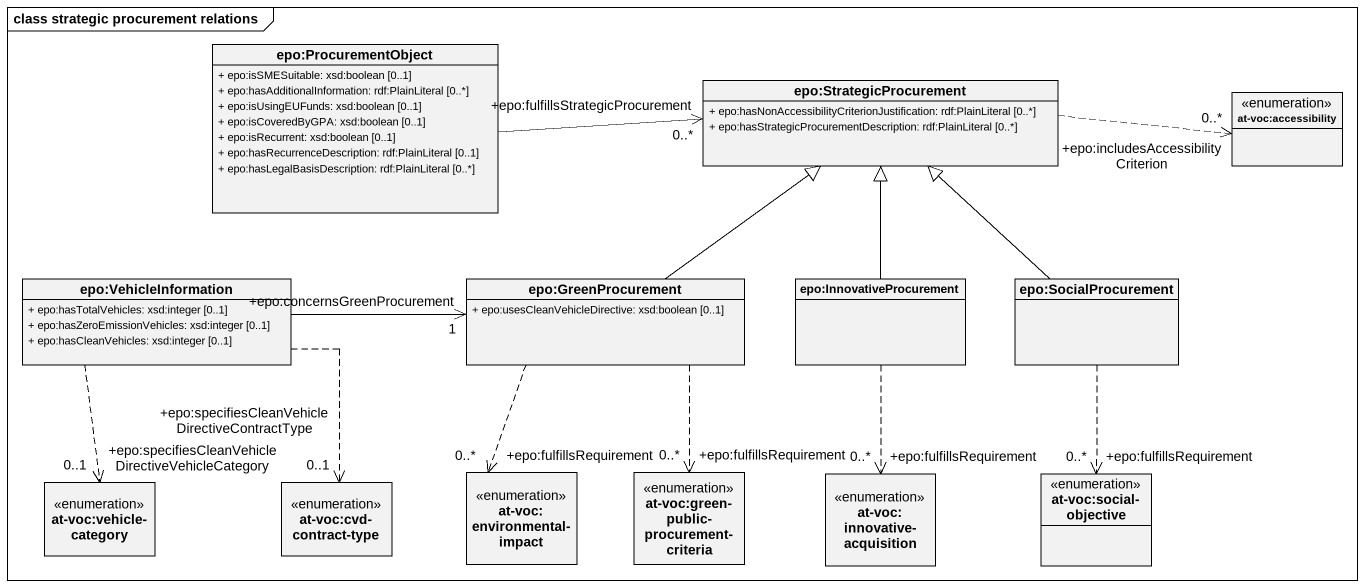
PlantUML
@startuml
mainframe class strategic procurement relations
hide circle
hide empty members
skinparam classAttributeIconSize 0
class "epo:ProcurementObject" as epo_ProcurementObject {
  + epo:isSMESuitable: xsd:boolean [0..1]
  + epo:hasAdditionalInformation: rdf:PlainLiteral [0..*]
  + epo:isUsingEUFunds: xsd:boolean [0..1]
  + epo:isCoveredByGPA: xsd:boolean [0..1]
  + epo:isRecurrent: xsd:boolean [0..1]
  + epo:hasRecurrenceDescription: rdf:PlainLiteral [0..1]
  + epo:hasLegalBasisDescription: rdf:PlainLiteral [0..*]
}
class "epo:StrategicProcurement" as epo_StrategicProcurement {
  + epo:hasNonAccessibilityCriterionJustification: rdf:PlainLiteral [0..*]
  + epo:hasStrategicProcurementDescription: rdf:PlainLiteral [0..*]
}
enum "at-voc:accessibility" as at_voc_accessibility
class "epo:VehicleInformation" as epo_VehicleInformation {
  + epo:hasTotalVehicles: xsd:integer [0..1]
  + epo:hasZeroEmissionVehicles: xsd:integer [0..1]
  + epo:hasCleanVehicles: xsd:integer [0..1]
}
class "epo:GreenProcurement" as epo_GreenProcurement {
  + epo:usesCleanVehicleDirective: xsd:boolean [0..1]
}
class "epo:InnovativeProcurement" as epo_InnovativeProcurement
class "epo:SocialProcurement" as epo_SocialProcurement
enum "at-voc:environmental-impact" as at_voc_environmental_impact
enum "at-voc:green-public-procurement-criteria" as at_voc_green_public
enum "at-voc:innovative-acquisition" as at_voc_innovative
enum "at-voc:social-objective" as at_voc_social_objective
enum "at-voc:vehicle-category" as at_voc_vehicle_category
enum "at-voc:cvd-contract-type" as at_voc_cvd_contract_type
epo_ProcurementObject -right-> "+epo:fulfillsStrategicProcurement\n0..*" epo_StrategicProcurement
epo_StrategicProcurement .right.> "+epo:includesAccessibilityCriterion\n0..*" at_voc_accessibility
epo_VehicleInformation -right-> "+epo:concernsGreenProcurement\n1" epo_GreenProcurement
epo_VehicleInformation ..> "+epo:specifiesCleanVehicleDirectiveVehicleCategory\n0..1" at_voc_vehicle_category
epo_VehicleInformation ..> "+epo:specifiesCleanVehicleDirectiveContractType\n0..1" at_voc_cvd_contract_type
epo_GreenProcurement -up-|> epo_StrategicProcurement
epo_GreenProcurement ..> "+epo:fulfillsRequirement\n0..*" at_voc_environmental_impact
epo_GreenProcurement ..> "+epo:fulfillsRequirement\n0..*" at_voc_green_public
epo_InnovativeProcurement -up-|> epo_StrategicProcurement
epo_InnovativeProcurement ..> "+epo:fulfillsRequirement\n0..*" at_voc_innovative
epo_SocialProcurement -up-|> epo_StrategicProcurement
epo_SocialProcurement ..> "+epo:fulfillsRequirement\n0..*" at_voc_social_objective
@enduml
